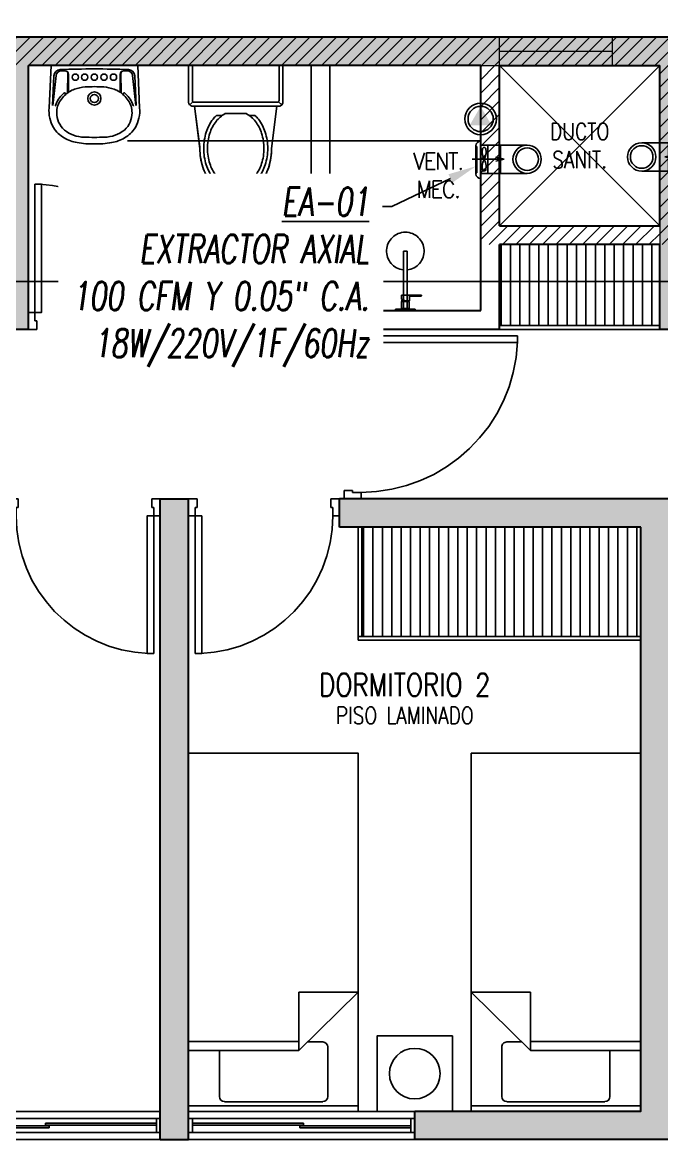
# Model space of a CAD drawing. Header units: millimetres. Extents: x 98 to 155, y -181 to 127.
# Drawn here: x 118.41 to 121.8, y -32.93 to -27 of the extents above; entities that cross this region are included whole.
import ezdxf
from ezdxf import colors
from ezdxf.entities.mleader import LeaderData, LeaderLine
from ezdxf.enums import TextEntityAlignment as Align
from ezdxf.math import Vec2, Vec3

# ---------------------------------------------------------------- set-up
doc = ezdxf.new("R2010")
doc.units = ezdxf.units.MM
doc.header["$LTSCALE"] = 15
for name, pattern in [('CENTER', [2, 1.25, -0.25, 0.25, -0.25]), ('HIDDEN', [0.375, 0.25, -0.125]), ('HIDDEN2', [0.1875, 0.125, -0.0625]), ('X-REF_DP_Arquitectura$0$HIDDEN', [0.375, 0.25, -0.125])]:
    doc.linetypes.add(name, pattern=pattern)
doc.layers.get('0').update_dxf_attribs({"color": 250})
for name, color, linetype in [('A-CORTE', 250, 'CENTER'), ('A-LINEAS', 250, 'Continuous'), ('A-MOBILIARIO', 250, 'Continuous'), ('A-MURO BAJO', 250, 'Continuous'), ('A-PROYECCIONES INT.', 250, 'HIDDEN2'), ('A-SANITARIOS', 250, 'Continuous'), ('A-TEXTO-ACABADO PISO', 250, 'Continuous'), ('A_50_TextoAmbiente', 252, 'Continuous'), ('A_50_TextoIndicaciones', 250, 'Continuous'), ('A_50_Vigas', 250, 'X-REF_DP_Arquitectura$0$HIDDEN'), ('A_60_HatchEstructuras', 250, 'Continuous'), ('DLP_MOBILIARIO FIJO', 250, 'Continuous'), ('L-06_EQ-FIN-CONT', 141, 'Continuous'), ('L3 Equipos y Ductos', 160, 'Continuous'), ('L4 Linea mediana', 191, 'Continuous'), ('L6 Linea fina', 141, 'Continuous'), ('MURO CF 60', 250, 'Continuous')]:
    doc.layers.add(name, color=color, linetype=linetype)
doc.layers.add('A-MUROS', color=252, linetype='Continuous', lineweight=30)
doc.layers.add('A_20_Estructuras', color=250, linetype='Continuous', lineweight=18)
doc.styles.add('JNV ING', font='romans.shx', dxfattribs={"width": 0.7, "oblique": 8, "height": 0.15})
doc.styles.add('ROMANS', font='romans.shx', dxfattribs={"width": 0.8})
pattern_1 = [(45, (128.671876, -2.083635), (-0.03535534, 0.03535534), [])]

# ---------------------------------------------------------------- blocks, each defined once
blk = doc.blocks.new('FUTURE 150')
at = {"layer": 'L3 Equipos y Ductos'}
for p, q in [((-0.1294, 0.1486), (-0.1294, -0.0006)), ((-0.104, -0.026), (-0.104, 0.174)), ((-0.104, 0.152), (0, 0.152)), ((0, 0.152), (0, 0.002)), ((-0.104, 0.002), (0, 0.002))]:
    blk.add_line(p, q, dxfattribs=at)
for centre, start, end in [((-0.104, 0.1486), 90, 180), ((-0.104, -0.0006), 180, 270)]:
    blk.add_arc(centre, 0.0254, start, end, dxfattribs=at)
at = {"layer": 'L4 Linea mediana'}
for p, q in [((-0.1294, 0.1448), (-0.1239, 0.1448)), ((-0.1239, 0.0052), (-0.1239, 0.1448)), ((-0.066, 0.152), (-0.066, 0.002)), ((-0.1294, 0.0052), (-0.1239, 0.0052))]:
    blk.add_line(p, q, dxfattribs=at)
at = {"layer": 'L6 Linea fina'}
for p, q in [((0.0199, 0.077), (-0.1499, 0.077)), ((-0.0231, 0.0872), (0.0199, 0.077)), ((-0.0231, 0.0668), (0.0199, 0.077))]:
    blk.add_line(p, q, dxfattribs=at)
for points in [[(-0.0857, 0.077), (-0.0921, 0.0934), (-0.0951, 0.1284), (-0.0911, 0.1379), (-0.0857, 0.1402)], [(-0.0857, 0.077), (-0.0794, 0.0934), (-0.0764, 0.1284), (-0.0804, 0.1379), (-0.0857, 0.1402)], [(-0.0857, 0.077), (-0.0921, 0.0606), (-0.0951, 0.0256), (-0.0911, 0.0161), (-0.0857, 0.0138)], [(-0.0857, 0.077), (-0.0794, 0.0606), (-0.0764, 0.0256), (-0.0804, 0.0161), (-0.0857, 0.0138)]]:
    blk.add_spline(points, degree=3, dxfattribs=at)
blk = doc.blocks.new('Trampa de humo')
at = {"layer": 'L3 Equipos y Ductos'}
blk.add_lwpolyline([(0.155, 0.15), (0.013, 0.15), (0.013, 0), (0.155, 0)], dxfattribs=at)
for radius in [0.075, 0.06]:
    blk.add_circle((0.155, 0.075), radius, dxfattribs=at)
blk = doc.blocks.new('FUTURE150 con trampa')
blk.add_blockref('Trampa de humo', (0.0927, 0.0279))
at = {"layer": 'L-06_EQ-FIN-CONT'}
blk.add_blockref('FUTURE 150', (0.1057, 0.0259), dxfattribs=at)
blk = doc.blocks.new('PTO ELECT')
at = {"layer": 'L4 Linea mediana', "ltscale": 1.5}
blk.add_circle((-0.6859, 0.0891), 0.0833, dxfattribs=at)
at = {"layer": 'L6 Linea fina', "ltscale": 1.5}
blk.add_circle((-0.6859, 0.0891), 0.0671, dxfattribs=at)
blk.add_solid([(-0.6278, 0.0555), (-0.744, 0.0555), (-0.6278, 0.0555), (-0.6859, 0.1562)], dxfattribs=at)
blk = doc.blocks.new('EF-P112')
at = {"layer": 'A_60_HatchEstructuras'}
h = blk.add_hatch(color=256, dxfattribs=at)
h.dxf.hatch_style = 1
h.paths.add_polyline_path([(-26.25, -4.925), (-25.825, -4.925), (-25.825, -4.775), (-28.1, -4.775), (-28.1, -4.925), (-26.45, -4.925), (-26.45, -6.175), (-28.85, -6.175), (-28.85, -4.775), (-29, -4.775), (-29, -6.175), (-31.9, -6.175), (-31.9, -4.775), (-32.1, -4.775), (-32.1, -6.175), (-35.65, -6.175), (-35.65, -6.325), (-26.25, -6.325)])
h.paths.add_polyline_path([(-25.65, -7.525), (-35.65, -7.525), (-35.65, -7.675), (-32.1, -7.675), (-32.1, -9.075), (-31.9, -9.075), (-31.9, -7.675), (-28.55, -7.675), (-28.55, -9.075), (-28.4, -9.075), (-28.4, -7.675), (-25.85, -7.675), (-25.85, -8.925), (-27.65, -8.925), (-27.65, -9.075), (-25.65, -9.075)])
h = blk.add_hatch(color=256, dxfattribs=at)
h.dxf.hatch_style = 1
h.paths.add_polyline_path([(-28.5, -9.975), (-30.25, -9.975), (-30.25, -10.125), (-28.65, -10.125), (-28.65, -13.225), (-29.85, -13.225), (-29.85, -13.375), (-28.5, -13.375)])
h.paths.add_polyline_path([(-31.05, -9.975), (-31.2, -9.975), (-31.2, -13.375), (-31.05, -13.375)])
h.paths.add_polyline_path([(-33.6, -10.125), (-32, -10.125), (-32, -9.975), (-33.75, -9.975), (-33.75, -13.375), (-32.4, -13.375), (-32.4, -13.225), (-33.6, -13.225)])
at = {"layer": 'A_20_Estructuras'}
for points in [[(-25.65, -7.525), (-35.65, -7.525), (-35.65, -7.675), (-32.1, -7.675), (-32.1, -9.075), (-31.9, -9.075), (-31.9, -7.675), (-28.55, -7.675), (-28.55, -9.075), (-28.4, -9.075), (-28.4, -7.675), (-25.85, -7.675), (-25.85, -8.925), (-27.65, -8.925), (-27.65, -9.075), (-25.65, -9.075)], [(-31.05, -9.975), (-31.2, -9.975), (-31.2, -13.375), (-31.05, -13.375)], [(-28.5, -9.975), (-30.25, -9.975), (-30.25, -10.125), (-28.65, -10.125), (-28.65, -13.225), (-29.85, -13.225), (-29.85, -13.375), (-28.5, -13.375)]]:
    blk.add_lwpolyline(points, close=True, dxfattribs=at)
for points in [[(-29.4, -7.675), (-29.4, -7.525)], [(-28.8, -7.675), (-28.8, -7.525)]]:
    blk.add_lwpolyline(points, dxfattribs=at)
at = {"layer": 'A_20_Estructuras', "linetype": 'HIDDEN', "ltscale": 0.5, "elevation": 0}
blk.add_lwpolyline([(-28.8, -7.6), (-29.4, -7.6)], dxfattribs=at)
at = {"layer": 'A_50_Vigas'}
for p, q in [((-32.4, -13.375), (-31.2, -13.375)), ((-31.05, -13.375), (-29.85, -13.375))]:
    blk.add_line(p, q, dxfattribs=at)
at = {"layer": 'A_50_Vigas', "elevation": 0}
blk.add_lwpolyline([(-29.4, -7.675), (-29.4, -8.525), (-28.55, -8.525)], dxfattribs=at)
blk = doc.blocks.new('1 PLAZA')
for p, q in [((-0.2592, -0.0513), (0.2619, -0.0513)), ((-0.2859, -0.3221), (-0.2859, -0.0781)), ((0.2887, -0.0781), (0.2887, -0.3415)), ((-0.45, -0.3221), (0.1356, -0.3221)), ((0.45, -0.6318), (0.1356, -0.3221)), ((0.1356, -0.3221), (0.1356, -0.6318)), ((0.1356, -0.371), (-0.45, -0.371)), ((0.2619, -0.3683), (0.1825, -0.3683)), ((0.1356, -0.6318), (0.45, -0.6318))]:
    blk.add_line(p, q)
at = {"extrusion": (4.49068e-08, -3.60286e-08, 1), "elevation": 0}
blk.add_lwpolyline([(-0.45, -0.0287), (0.45, -0.0287), (0.45, 0), (-0.45, 0)], close=True, dxfattribs=at)
blk.add_lwpolyline([(-0.45, -1.9), (-0.45, -0.0287), (0.45, -0.0287), (0.45, -1.9)], close=True)
for centre, start, end in [((-0.2592, -0.0781), 90, 180), ((0.2619, -0.0781), 0, 90), ((0.2619, -0.3415), 270, 0)]:
    blk.add_arc(centre, 0.0267, start, end)
blk = doc.blocks.new('VELADOR')
blk.add_lwpolyline([(0, 0.4), (0, 0), (0.4, 0), (0.4, 0.4)], close=True)
blk.add_circle((0.2, 0.2), 0.1344)
blk = doc.blocks.new('SIFON JET_PLANTA')
at = {"extrusion": (-2.64698e-23, 6.61744e-24, -1)}
for p, q in [((-0.2142, 0.2356, 0), (-0.2129, 0.239, 0)), ((-0.2129, 0.239, 0), (-0.211, 0.2419, 0)), ((-0.211, 0.2419, 0), (-0.2091, 0.2441, 0)), ((-0.2091, 0.2441, 0), (-0.2077, 0.2455, 0)), ((-0.2077, 0.2455, 0), (-0.2055, 0.247, 0)), ((-0.2055, 0.247, 0), (-0.2007, 0.2492, 0)), ((-0.2007, 0.2492, 0), (-0.195, 0.25, 0)), ((-0.195, 0.25, 0), (-0.195, 0.25, 0)), ((-0.195, 0.25, 0), (-0.1605, 0.25, 0)), ((-0.1605, 0.25, 0), (-0.0975, 0.25, 0)), ((-0.0975, 0.25, 0), (-0.0323, 0.25, 0)), ((-0.0323, 0.25, 0), (0, 0.25, 0)), ((0, 0.25, 0), (0, -0.25, 0)), ((-0.5346, 0.176, 0), (-0.5265, 0.1784, 0)), ((-0.5265, 0.1784, 0), (-0.5216, 0.1797, 0)), ((-0.5216, 0.1797, 0), (-0.5148, 0.1813, 0)), ((-0.5148, 0.1813, 0), (-0.5079, 0.1829, 0)), ((-0.5079, 0.1829, 0), (-0.5016, 0.1842, 0)), ((-0.5016, 0.1842, 0), (-0.4865, 0.1867, 0)), ((-0.4865, 0.1867, 0), (-0.4763, 0.188, 0)), ((-0.4763, 0.188, 0), (-0.4726, 0.1884, 0)), ((-0.4726, 0.1884, 0), (-0.4636, 0.1892, 0)), ((-0.4636, 0.1892, 0), (-0.4549, 0.1897, 0)), ((-0.4549, 0.1897, 0), (-0.449, 0.1899, 0)), ((-0.449, 0.1899, 0), (-0.44, 0.19, 0)), ((-0.44, 0.19, 0), (-0.4322, 0.191, 0)), ((-0.4322, 0.191, 0), (-0.215, 0.2181, 0)), ((-0.215, 0.2278, 0), (-0.2149, 0.2323, 0)), ((-0.215, 0.2234, 0), (-0.215, 0.2278, 0)), ((-0.215, 0.2181, 0), (-0.215, 0.2234, 0)), ((-0.2149, 0.2323, 0), (-0.2142, 0.2356, 0)), ((-0.6386, 0.1152, 0), (-0.6326, 0.121, 0)), ((-0.6326, 0.121, 0), (-0.6299, 0.1235, 0)), ((-0.6299, 0.1235, 0), (-0.6251, 0.1276, 0)), ((-0.6251, 0.1276, 0), (-0.6206, 0.1314, 0)), ((-0.6206, 0.1314, 0), (-0.6168, 0.1344, 0)), ((-0.6168, 0.1344, 0), (-0.6106, 0.1389, 0)), ((-0.6106, 0.1389, 0), (-0.6061, 0.142, 0)), ((-0.6061, 0.142, 0), (-0.6, 0.1461, 0)), ((-0.6, 0.1461, 0), (-0.5963, 0.1484, 0)), ((-0.5963, 0.1484, 0), (-0.5908, 0.1517, 0)), ((-0.5908, 0.1517, 0), (-0.5862, 0.1543, 0)), ((-0.5862, 0.1543, 0), (-0.5794, 0.158, 0)), ((-0.5794, 0.158, 0), (-0.5693, 0.1629, 0)), ((-0.5693, 0.1629, 0), (-0.5517, 0.1703, 0)), ((-0.5517, 0.1703, 0), (-0.5465, 0.1722, 0)), ((-0.5465, 0.1722, 0), (-0.5385, 0.1749, 0)), ((-0.5385, 0.1749, 0), (-0.5346, 0.176, 0)), ((-0.6779, 0.0582, 0), (-0.6745, 0.0655, 0)), ((-0.6745, 0.0655, 0), (-0.6722, 0.0699, 0)), ((-0.6745, 0.0655, 0), (-0.6745, 0.0655, 0)), ((-0.6722, 0.0699, 0), (-0.6705, 0.0728, 0)), ((-0.6705, 0.0728, 0), (-0.669, 0.0755, 0)), ((-0.669, 0.0755, 0), (-0.6672, 0.0785, 0)), ((-0.6672, 0.0785, 0), (-0.665, 0.082, 0)), ((-0.665, 0.082, 0), (-0.6634, 0.0845, 0)), ((-0.6634, 0.0845, 0), (-0.6611, 0.088, 0)), ((-0.6611, 0.088, 0), (-0.657, 0.0936, 0)), ((-0.657, 0.0936, 0), (-0.6534, 0.0984, 0)), ((-0.657, 0.0936, 0), (-0.657, 0.0936, 0)), ((-0.6534, 0.0984, 0), (-0.6503, 0.1023, 0)), ((-0.6534, 0.0984, 0), (-0.6534, 0.0984, 0)), ((-0.6503, 0.1023, 0), (-0.6453, 0.108, 0)), ((-0.6453, 0.108, 0), (-0.6386, 0.1152, 0)), ((-0.69, 0, 0), (-0.6899, 0.0044, 0)), ((-0.6899, 0.0044, 0), (-0.6897, 0.0096, 0)), ((-0.6897, 0.0096, 0), (-0.6893, 0.014, 0)), ((-0.6893, 0.014, 0), (-0.6887, 0.0194, 0)), ((-0.6887, 0.0194, 0), (-0.6881, 0.0236, 0)), ((-0.6881, 0.0236, 0), (-0.6872, 0.0284, 0)), ((-0.6881, 0.0236, 0), (-0.6881, 0.0236, 0)), ((-0.6872, 0.0284, 0), (-0.6867, 0.031, 0)), ((-0.6867, 0.031, 0), (-0.6855, 0.0361, 0)), ((-0.6855, 0.0361, 0), (-0.6838, 0.0421, 0)), ((-0.6855, 0.0361, 0), (-0.6855, 0.0361, 0)), ((-0.6838, 0.0421, 0), (-0.6819, 0.048, 0)), ((-0.6838, 0.0421, 0), (-0.6838, 0.0421, 0)), ((-0.6819, 0.048, 0), (-0.6804, 0.0521, 0)), ((-0.6804, 0.0521, 0), (-0.6793, 0.0547, 0)), ((-0.6793, 0.0547, 0), (-0.6779, 0.0582, 0)), ((-0.6899, -0.0065, 0), (-0.69, 0, 0)), ((-0.6896, -0.0111, 0), (-0.6899, -0.0065, 0)), ((-0.6891, -0.0164, 0), (-0.6896, -0.0111, 0)), ((-0.6881, -0.0232, 0), (-0.6891, -0.0164, 0)), ((-0.6876, -0.0264, 0), (-0.6881, -0.0232, 0)), ((-0.687, -0.0296, 0), (-0.6876, -0.0264, 0)), ((-0.6864, -0.0321, 0), (-0.687, -0.0296, 0)), ((-0.6855, -0.0361, 0), (-0.6864, -0.0321, 0)), ((-0.6838, -0.0419, 0), (-0.6855, -0.0361, 0)), ((-0.6827, -0.0457, 0), (-0.6838, -0.0419, 0)), ((-0.6814, -0.0492, 0), (-0.6827, -0.0457, 0)), ((-0.6803, -0.0522, 0), (-0.6814, -0.0492, 0)), ((-0.6792, -0.0551, 0), (-0.6803, -0.0522, 0)), ((-0.6779, -0.0581, 0), (-0.6792, -0.0551, 0)), ((-0.677, -0.0602, 0), (-0.6779, -0.0581, 0)), ((-0.6751, -0.0642, 0), (-0.677, -0.0602, 0)), ((-0.6722, -0.0699, 0), (-0.6751, -0.0642, 0)), ((-0.6706, -0.0727, 0), (-0.6722, -0.0699, 0)), ((-0.6679, -0.0774, 0), (-0.6706, -0.0727, 0)), ((-0.6646, -0.0826, 0), (-0.6679, -0.0774, 0)), ((-0.6623, -0.0862, 0), (-0.6646, -0.0826, 0)), ((-0.6599, -0.0897, 0), (-0.6623, -0.0862, 0)), ((-0.6554, -0.0958, 0), (-0.6599, -0.0897, 0)), ((-0.6494, -0.1032, 0), (-0.6554, -0.0958, 0)), ((-0.6458, -0.1074, 0), (-0.6494, -0.1032, 0)), ((-0.64, -0.1137, 0), (-0.6458, -0.1074, 0)), ((-0.6379, -0.1158, 0), (-0.64, -0.1137, 0)), ((-0.6347, -0.119, 0), (-0.6379, -0.1158, 0)), ((-0.6335, -0.1201, 0), (-0.6347, -0.119, 0)), ((-0.6347, -0.119, 0), (-0.6347, -0.119, 0)), ((-0.6318, -0.1217, 0), (-0.6335, -0.1201, 0)), ((-0.6305, -0.123, 0), (-0.6318, -0.1217, 0)), ((-0.6318, -0.1217, 0), (-0.6318, -0.1217, 0)), ((-0.6288, -0.1244, 0), (-0.6305, -0.123, 0)), ((-0.6276, -0.1255, 0), (-0.6288, -0.1244, 0)), ((-0.6262, -0.1268, 0), (-0.6276, -0.1255, 0)), ((-0.6245, -0.1281, 0), (-0.6262, -0.1268, 0)), ((-0.6235, -0.1291, 0), (-0.6245, -0.1281, 0)), ((-0.6245, -0.1281, 0), (-0.6245, -0.1281, 0)), ((-0.6223, -0.13, 0), (-0.6235, -0.1291, 0)), ((-0.6215, -0.1307, 0), (-0.6223, -0.13, 0)), ((-0.6204, -0.1315, 0), (-0.6215, -0.1307, 0)), ((-0.6193, -0.1324, 0), (-0.6204, -0.1315, 0)), ((-0.6179, -0.1335, 0), (-0.6193, -0.1324, 0)), ((-0.6168, -0.1344, 0), (-0.6179, -0.1335, 0)), ((-0.6153, -0.1355, 0), (-0.6168, -0.1344, 0)), ((-0.6142, -0.1363, 0), (-0.6153, -0.1355, 0)), ((-0.612, -0.1379, 0), (-0.6142, -0.1363, 0)), ((-0.6086, -0.1403, 0), (-0.612, -0.1379, 0)), ((-0.607, -0.1415, 0), (-0.6086, -0.1403, 0)), ((-0.6058, -0.1422, 0), (-0.607, -0.1415, 0)), ((-0.6039, -0.1435, 0), (-0.6058, -0.1422, 0)), ((-0.602, -0.1448, 0), (-0.6039, -0.1435, 0)), ((-0.6004, -0.1458, 0), (-0.602, -0.1448, 0)), ((-0.5987, -0.1469, 0), (-0.6004, -0.1458, 0)), ((-0.5964, -0.1483, 0), (-0.5987, -0.1469, 0)), ((-0.595, -0.1492, 0), (-0.5964, -0.1483, 0)), ((-0.5936, -0.15, 0), (-0.595, -0.1492, 0)), ((-0.5918, -0.1511, 0), (-0.5936, -0.15, 0)), ((-0.5896, -0.1524, 0), (-0.5918, -0.1511, 0)), ((-0.5871, -0.1538, 0), (-0.5896, -0.1524, 0)), ((-0.5833, -0.1559, 0), (-0.5871, -0.1538, 0)), ((-0.5781, -0.1587, 0), (-0.5833, -0.1559, 0)), ((-0.5759, -0.1598, 0), (-0.5781, -0.1587, 0)), ((-0.5738, -0.1608, 0), (-0.5759, -0.1598, 0)), ((-0.5702, -0.1625, 0), (-0.5738, -0.1608, 0)), ((-0.5675, -0.1637, 0), (-0.5702, -0.1625, 0)), ((-0.5659, -0.1645, 0), (-0.5675, -0.1637, 0)), ((-0.5644, -0.1652, 0), (-0.5659, -0.1645, 0)), ((-0.5614, -0.1664, 0), (-0.5644, -0.1652, 0)), ((-0.5598, -0.1671, 0), (-0.5614, -0.1664, 0)), ((-0.5568, -0.1683, 0), (-0.5598, -0.1671, 0)), ((-0.5543, -0.1693, 0), (-0.5568, -0.1683, 0)), ((-0.551, -0.1706, 0), (-0.5543, -0.1693, 0)), ((-0.5491, -0.1713, 0), (-0.551, -0.1706, 0)), ((-0.5465, -0.1722, 0), (-0.5491, -0.1713, 0)), ((-0.5449, -0.1728, 0), (-0.5465, -0.1722, 0)), ((-0.5428, -0.1735, 0), (-0.5449, -0.1728, 0)), ((-0.5412, -0.174, 0), (-0.5428, -0.1735, 0)), ((-0.5385, -0.1749, 0), (-0.5412, -0.174, 0)), ((-0.5352, -0.1759, 0), (-0.5385, -0.1749, 0)), ((-0.5385, -0.1749, 0), (-0.5385, -0.1749, 0)), ((-0.5321, -0.1768, 0), (-0.5352, -0.1759, 0)), ((-0.5296, -0.1775, 0), (-0.5321, -0.1768, 0)), ((-0.5267, -0.1783, 0), (-0.5296, -0.1775, 0)), ((-0.5238, -0.1791, 0), (-0.5267, -0.1783, 0)), ((-0.5267, -0.1783, 0), (-0.5267, -0.1783, 0)), ((-0.5217, -0.1796, 0), (-0.5238, -0.1791, 0)), ((-0.5177, -0.1807, 0), (-0.5217, -0.1796, 0)), ((-0.5151, -0.1813, 0), (-0.5177, -0.1807, 0)), ((-0.5118, -0.1821, 0), (-0.5151, -0.1813, 0)), ((-0.5094, -0.1826, 0), (-0.5118, -0.1821, 0)), ((-0.5066, -0.1832, 0), (-0.5094, -0.1826, 0)), ((-0.5022, -0.184, 0), (-0.5066, -0.1832, 0)), ((-0.4974, -0.1849, 0), (-0.5022, -0.184, 0)), ((-0.495, -0.1854, 0), (-0.4974, -0.1849, 0)), ((-0.4974, -0.1849, 0), (-0.4974, -0.1849, 0)), ((-0.4936, -0.1856, 0), (-0.495, -0.1854, 0)), ((-0.4916, -0.1859, 0), (-0.4936, -0.1856, 0)), ((-0.4884, -0.1864, 0), (-0.4916, -0.1859, 0)), ((-0.4862, -0.1867, 0), (-0.4884, -0.1864, 0)), ((-0.4824, -0.1872, 0), (-0.4862, -0.1867, 0)), ((-0.4812, -0.1874, 0), (-0.4824, -0.1872, 0)), ((-0.4785, -0.1877, 0), (-0.4812, -0.1874, 0)), ((-0.4761, -0.188, 0), (-0.4785, -0.1877, 0)), ((-0.4735, -0.1883, 0), (-0.4761, -0.188, 0)), ((-0.4695, -0.1887, 0), (-0.4735, -0.1883, 0)), ((-0.4651, -0.189, 0), (-0.4695, -0.1887, 0)), ((-0.4639, -0.1891, 0), (-0.4651, -0.189, 0)), ((-0.4651, -0.189, 0), (-0.4651, -0.189, 0)), ((-0.4619, -0.1893, 0), (-0.4639, -0.1891, 0)), ((-0.4592, -0.1894, 0), (-0.4619, -0.1893, 0)), ((-0.4568, -0.1896, 0), (-0.4592, -0.1894, 0)), ((-0.455, -0.1897, 0), (-0.4568, -0.1896, 0)), ((-0.4518, -0.1898, 0), (-0.455, -0.1897, 0)), ((-0.449, -0.1899, 0), (-0.4518, -0.1898, 0)), ((-0.4467, -0.1899, 0), (-0.449, -0.1899, 0)), ((-0.4428, -0.19, 0), (-0.4467, -0.1899, 0)), ((-0.44, -0.19, 0), (-0.4428, -0.19, 0)), ((-0.215, -0.2181, 0), (-0.44, -0.19, 0)), ((-0.215, -0.227, 0), (-0.215, -0.2181, 0)), ((-0.215, -0.23, 0), (-0.215, -0.227, 0)), ((-0.2147, -0.2335, 0), (-0.215, -0.23, 0)), ((-0.2138, -0.2369, 0), (-0.2147, -0.2335, 0)), ((-0.2126, -0.2395, 0), (-0.2138, -0.2369, 0)), ((-0.2138, -0.2369, 0), (-0.2138, -0.2369, 0)), ((-0.2108, -0.2423, 0), (-0.2126, -0.2395, 0)), ((-0.2126, -0.2395, 0), (-0.2126, -0.2395, 0)), ((-0.2091, -0.2441, 0), (-0.2108, -0.2423, 0)), ((-0.2108, -0.2423, 0), (-0.2108, -0.2423, 0)), ((-0.2108, -0.2423, 0), (-0.2108, -0.2423, 0)), ((-0.209, -0.244, 0), (-0.2091, -0.2441, 0)), ((-0.2067, -0.2462, 0), (-0.209, -0.244, 0)), ((-0.209, -0.244, 0), (-0.209, -0.244, 0)), ((-0.2029, -0.2484, 0), (-0.2067, -0.2462, 0)), ((-0.2067, -0.2462, 0), (-0.2067, -0.2462, 0)), ((-0.1995, -0.2495, 0), (-0.2029, -0.2484, 0)), ((-0.2029, -0.2484, 0), (-0.2029, -0.2484, 0)), ((-0.195, -0.25, 0), (-0.1995, -0.2495, 0)), ((0, -0.25, 0), (-0.195, -0.25, 0))]:
    blk.add_line(p, q, dxfattribs=at)
for p, q in [((-0.2091, 0.2441, 0), (-0.1921, 0.2271, 0)), ((-0.195, 0.25, 0), (0, 0.25, 0)), ((0, 0.25, 0), (0, -0.25, 0)), ((-0.215, 0.2181, 0), (-0.44, 0.19, 0)), ((-0.215, -0.23, 0), (-0.215, 0.23, 0)), ((-0.195, -0.22, 0), (-0.195, 0.22, 0)), ((-0.185, 0.23, 0), (0, 0.23, 0)), ((-0.265, 0.0718, 0), (-0.265, 0.1028, 0)), ((-0.255, -0.0562, 0), (-0.255, 0.0562, 0)), ((-0.265, -0.1028, 0), (-0.265, -0.0718, 0)), ((-0.215, -0.2181, 0), (-0.44, -0.19, 0)), ((-0.2091, -0.2441, 0), (-0.1921, -0.2271, 0)), ((0, -0.23, 0), (-0.185, -0.23, 0)), ((0, -0.25, 0), (-0.195, -0.25, 0))]:
    blk.add_line(p, q)
at = {"elevation": 0}
for points in [[(-0.265, 0.1028, 0.0362), (-0.2844, 0.1202, 0.08725), (-0.3535, 0.1565, 0.077598), (-0.44, 0.17, 0.077598), (-0.5265, 0.1565, 0.08725), (-0.5956, 0.1202, 0.105601), (-0.6443, 0.0627, 0.12364), (-0.66, 0, 0.12364), (-0.6443, -0.0627, 0.105601), (-0.5956, -0.1202, 0.08725), (-0.5265, -0.1565, 0.077598), (-0.44, -0.17, 0.077598)], [(-0.255, 0.0562, 0.100268), (-0.2967, 0.1044, 0.08725), (-0.3596, 0.1374, 0.077598), (-0.44, 0.15, 0.077598), (-0.5204, 0.1374, 0.08725), (-0.5833, 0.1044, 0.105601), (-0.6266, 0.0532, 0.12364), (-0.64, 0, 0.12364), (-0.6266, -0.0532, 0.105601), (-0.5833, -0.1044, 0.08725), (-0.5204, -0.1374, 0.077598), (-0.44, -0.15, 0.077598)], [(-0.44, -0.15, 0.077598), (-0.3596, -0.1374, 0.08725), (-0.2967, -0.1044, 0.100268), (-0.255, -0.0562, 0.12364)], [(-0.44, -0.17, 0.077598), (-0.3535, -0.1565, 0.08725), (-0.2844, -0.1202, 0.0362), (-0.265, -0.1028, 0.12364)]]:
    blk.add_lwpolyline(points, format="xyb", dxfattribs=at)
for centre, radius, start, end in [((-0.195, 0.23, 0), 0.02, 90, 180), ((-0.44, -0.1379, 0), 0.3279, 90, 107.47412), ((-0.185, 0.22, 0), 0.01, 90, 180), ((-0.4939, -0.0273, 0), 0.203, 127.23483, 151.40883), ((-0.4613, -0.0702, 0), 0.257, 107.47412, 127.23483), ((-0.544, 0, 0), 0.146, 151.40883, 180), ((-0.544, 0, 0), 0.146, 180, 208.59117), ((-0.4939, 0.0273, 0), 0.203, 208.59117, 232.76517), ((-0.4613, 0.0702, 0), 0.257, 232.76517, 252.52588), ((-0.44, 0.1379, 0), 0.3279, 252.52588, 270), ((-0.195, -0.23, 0), 0.02, 180, 270), ((-0.185, -0.22, 0), 0.01, 180, 270)]:
    blk.add_arc(centre, radius, start, end)
blk = doc.blocks.new('*U145')
for p, q in [((0.01, 0.855), (0.01, 0.9)), ((0.1, 0.865), (0.1, 0.9)), ((0.055, 0.855), (0.01, 0.855)), ((0.1, 0.865), (0.055, 0.865)), ((0.055, 0.855), (0.055, 0.865)), ((0.055, 0.045), (0.01, 0.045)), ((0.01, 0.045), (0.01, 0)), ((0.055, 0.045), (0.055, 0.035)), ((0.1, 0.035), (0.055, 0.035)), ((0.1, 0.035), (0.1, 0))]:
    blk.add_line(p, q)
blk.add_lwpolyline([(0.93, 0.07), (0.93, 0.035), (0.1, 0.035), (0.1, 0.07)], close=True)
at = {"linetype": 'HIDDEN2'}
blk.add_arc((0.0995, 0.0339), 0.8311, 2.23015, 89.96723, dxfattribs=at)
blk = doc.blocks.new('*U144')
for p, q in [((0.01, 0.755), (0.01, 0.8)), ((0.1, 0.765), (0.1, 0.8)), ((0.055, 0.755), (0.01, 0.755)), ((0.1, 0.765), (0.055, 0.765)), ((0.055, 0.755), (0.055, 0.765)), ((0.055, 0.045), (0.01, 0.045)), ((0.01, 0.045), (0.01, 0)), ((0.055, 0.045), (0.055, 0.035)), ((0.1, 0.035), (0.055, 0.035)), ((0.1, 0.035), (0.1, 0))]:
    blk.add_line(p, q)
blk.add_lwpolyline([(0.83, 0.07), (0.83, 0.035), (0.1, 0.035), (0.1, 0.07)], close=True)
at = {"linetype": 'HIDDEN2'}
blk.add_arc((0.0996, 0.034), 0.731, 2.23015, 89.96723, dxfattribs=at)
blk = doc.blocks.new('VP.120')
at = {"layer": 'A-MURO BAJO'}
for p, q in [((0, 0), (1.2, 0)), ((0, -0.15), (1.2, -0.15))]:
    blk.add_line(p, q, dxfattribs=at)
at = {"layer": 'DLP_MOBILIARIO FIJO', "color": 251}
for p, q in [((0.02, -0.0375), (1.18, -0.0375)), ((1.18, -0.1125), (0.02, -0.1125))]:
    blk.add_line(p, q, dxfattribs=at)
at = {"layer": 'DLP_MOBILIARIO FIJO', "color": 6}
for points in [[(0, -0.1125), (0.02, -0.1125), (0.02, -0.0375), (0, -0.0375)], [(1.2, -0.1125), (1.18, -0.1125), (1.18, -0.0375), (1.2, -0.0375)]]:
    blk.add_lwpolyline(points, close=True, dxfattribs=at)
at = {"layer": 'DLP_MOBILIARIO FIJO', "elevation": 0}
for points in [[(0.61, -0.0625), (0.02, -0.0625), (0.02, -0.0725), (0.61, -0.0725)], [(0.59, -0.0875), (1.18, -0.0875), (1.18, -0.0775), (0.59, -0.0775)]]:
    blk.add_lwpolyline(points, close=True, dxfattribs=at)
blk = doc.blocks.new('*U146')
for p, q in [((0.01, 0.705), (0.01, 0.75)), ((0.1, 0.715), (0.055, 0.715)), ((0.055, 0.705), (0.055, 0.715)), ((0.1, 0.715), (0.1, 0.75)), ((0.055, 0.705), (0.01, 0.705)), ((0.055, 0.045), (0.01, 0.045)), ((0.01, 0.045), (0.01, 0)), ((0.055, 0.045), (0.055, 0.035)), ((0.1, 0.035), (0.055, 0.035)), ((0.1, 0.035), (0.1, 0))]:
    blk.add_line(p, q)
blk.add_lwpolyline([(0.78, 0.07), (0.78, 0.035), (0.1, 0.035), (0.1, 0.07)], close=True)
at = {"linetype": 'HIDDEN2'}
blk.add_arc((0.0996, 0.0341), 0.6809, 2.23015, 89.96723, dxfattribs=at)
blk = doc.blocks.new('BOWL-ITALGRIF_VARADERO_01')
for p, q in [((-0.2032, -0.1971), (-0.2208, -0.038)), ((0.2032, -0.1971), (0.2208, -0.038)), ((-0.1404, -0.2077), (-0.1424, -0.1083)), ((-0.1375, -0.205), (-0.1375, -0.1117)), ((0.1375, -0.205), (0.1375, -0.1117)), ((0.1404, -0.2077), (0.1424, -0.1083)), ((-0.1753, -0.222), (-0.1544, -0.222)), ((0.1753, -0.222), (0.1544, -0.222))]:
    blk.add_line(p, q)
for points in [[(-0.0917, 0.1589, -0.02989), (-0.0456, 0.1646, -0.007822), (0.0456, 0.1646, -0.02989), (0.0918, 0.1589, -0.091737), (0.1601, 0.1343, -0.112496), (0.2175, 0.0792, -0.147885), (0.2402, -0.0257), (0.23, -0.25), (-0.23, -0.25), (-0.2402, -0.0257, -0.147885), (-0.2175, 0.0792, -0.112496), (-0.1601, 0.1343, -0.091737)], [(-0.0496, -0.1363, -0.062677), (-0.1048, -0.1249, -0.110639), (-0.1576, -0.091, -0.120976), (-0.195, -0.0344, -0.061198), (-0.2, 0, -0.21707), (-0.1593, 0.092, -0.174983), (-0.0545, 0.1298, -0.010618), (0, 0.131, -0.010618), (0.0545, 0.1298, -0.174983), (0.1593, 0.092, -0.21707), (0.2, 0, -0.061198), (0.195, -0.0344, -0.120976), (0.1576, -0.091, -0.110639), (0.1048, -0.1249, -0.062677), (0.0496, -0.1363, -0.017583), (0, -0.138, -0.017583)]]:
    blk.add_lwpolyline(points, format="xyb", close=True)
for points in [[(-0.2216, -0.0381), (-0.2145, -0.1954, 0.390823), (-0.1807, -0.2288, 0.017524), (0.1807, -0.2288, 0.390823), (0.2145, -0.1954), (0.2216, -0.0381)], [(-0.2072, -0.035, 0.005), (-0.2064, -0.038, 0.121292), (-0.166, -0.0996, 0.007977), (-0.1624, -0.1031)], [(0.2072, -0.035, -0.005), (0.2064, -0.038, -0.121292), (0.166, -0.0996, -0.007977), (0.1624, -0.1031)]]:
    blk.add_lwpolyline(points, format="xyb")
for centre, radius in [((0, -0.075), 0.035), ((0, -0.075), 0.0215), ((-0.1015, -0.1885), 0.0165), ((-0.051, -0.1885), 0.0165), ((0, -0.1885), 0.0165), ((0.051, -0.1885), 0.0165), ((0.1015, -0.1885), 0.0165)]:
    blk.add_circle(centre, radius)
for centre, radius, start, end in [((-0.1583, -0.0987), 0.006, 226.64309, 46.64309), ((-0.1404, -0.1083), 0.002, 54.36186, 181.13739), ((-0.1355, -0.1117), 0.002, 56.71088, 180), ((0.1355, -0.1117), 0.002, 0, 123.28912), ((0.1404, -0.1083), 0.002, 358.86261, 125.63814), ((0.1583, -0.0987), 0.006, 133.35691, 313.35691), ((0.1048, -0.1249), 9.094947017729287e-16, 0, 217.6714), ((-0.1753, -0.194), 0.028, 186.31112, 270), ((-0.1545, -0.205), 0.017, 270, 0), ((-0.1544, -0.208), 0.014, 270, 1.13739), ((0.1545, -0.205), 0.017, 180, 270), ((0.1544, -0.208), 0.014, 178.86261, 270), ((0.1753, -0.194), 0.028, 270, 353.68888)]:
    blk.add_arc(centre, radius, start, end)
blk = doc.blocks.new('ducha marsano')
at = {"linetype": 'HIDDEN2', "ltscale": 0.5, "extrusion": (-4.9425e-10, -7.91123e-10, -1)}
for p, q in [((-0.01, 0), (0.01, 0)), ((0.01, 0), (0.01, -0.3155)), ((-0.0155, -0.058), (-0.0157, -0.058)), ((-0.01, -0.3155), (-0.01, 0)), ((0.0225, -0.0515), (-0.0001, -0.0515)), ((0.0225, -0.0515), (0.0225, -0.0627)), ((-0.0205, -0.08), (-0.0205, -0.0601)), ((0.021, -0.0815), (-0.019, -0.0815)), ((0.025, -0.0815), (0.021, -0.0815)), ((0.0225, -0.0682), (0.0225, -0.077)), ((0.0225, -0.077), (0.025, -0.077)), ((0.025, -0.077), (0.0771, -0.077)), ((0.0771, -0.0815), (0.025, -0.0815)), ((0.0771, -0.077), (0.0816, -0.077)), ((0.0816, -0.0815), (0.0771, -0.0815)), ((0.0816, -0.077), (0.082, -0.077)), ((0.082, -0.0815), (0.0816, -0.0815)), ((0.082, -0.077), (0.084, -0.077)), ((0.084, -0.0815), (0.082, -0.0815)), ((0.0855, -0.0785), (0.0855, -0.08)), ((0.01, -0.3155), (-0.01, -0.3155))]:
    blk.add_line(p, q, dxfattribs=at)
for centre, radius, start, end in [((-0.0004, -0.0462), 0.02, 323.95812, 354.92979), ((0.0004, -0.0462), 0.02, 185.07021, 195.2705), ((0.019, -0.08), 0.0015, 270, 360), ((-0.084, -0.0785), 0.0015, 90, 180), ((-0.084, -0.08), 0.0015, 180, 270), ((0, -0.3155), 0.1, 95.73917, 84.26083)]:
    blk.add_arc(centre, radius, start, end, dxfattribs=at)
at = {"linetype": 'HIDDEN2', "ltscale": 0.5, "extrusion": (-4.94252e-10, -7.91124e-10, -1)}
blk.add_ellipse((0, -0.0515), major_axis=(-0.0225, -0.0095), ratio=0.001448, start_param=0.425436, end_param=1.567366, dxfattribs=at)
at = {"linetype": 'HIDDEN2', "ltscale": 0.5}
for points, degree in [([(-0.0305, 0), (0, 0), (0.0305, 0)], 2), ([(0.0305, 0), (0.0415, 0), (0.0525, 0)], 2), ([(0.0525, 0), (0.0525, -0.0038), (0.0525, -0.0075)], 2), ([(-0.0525, 0), (-0.0525, -0.0038), (-0.0525, -0.0075)], 2), ([(-0.0525, 0), (-0.0415, 0), (-0.0305, 0)], 2), ([(-0.0525, -0.0075), (-0.0525, -0.0075), (-0.0525, -0.0075)], 2), ([(0.0305, -0.008), (0, -0.008), (-0.0305, -0.008)], 2), ([(-0.0215, -0.008), (-0.0215, -0.0093), (-0.0215, -0.0105)], 2), ([(-0.021, -0.011), (-0.007, -0.011), (0.007, -0.011), (0.021, -0.011)], 3), ([(-0.02, -0.011), (-0.02, -0.0294), (-0.02, -0.0477)], 2), ([(-0.0197, -0.048), (0, -0.048), (0.0197, -0.048)], 2), ([(0.02, -0.011), (0.02, -0.0294), (0.02, -0.0477)], 2), ([(0.0215, -0.008), (0.0215, -0.0093), (0.0215, -0.0105)], 2)]:
    blk.add_open_spline(points, degree=degree, dxfattribs=at)
for points, weights in [([(-0.0525, -0.0075), (-0.0525, -0.0075), (-0.0525, -0.0075)], [1, 0.990847086912, 0.982266230892]), ([(-0.052, -0.008), (-0.0525, -0.008), (-0.0525, -0.0075)], [1, 0.707106781193, 1]), ([(-0.0215, -0.0105), (-0.0215, -0.011), (-0.021, -0.011)], [1, 0.70710678154, 1]), ([(-0.02, -0.0477), (-0.02, -0.048), (-0.0197, -0.048)], [1, 0.707106780138, 1]), ([(0.02, -0.0477), (0.02, -0.048), (0.0197, -0.048)], [1, 0.707106779703, 1]), ([(0.0211, -0.011), (0.0211, -0.011), (0.021, -0.011)], [1, 0.992411795776, 1]), ([(0.052, -0.008), (0.0521, -0.008), (0.0521, -0.008)], [1, 0.992411795771, 1])]:
    blk.add_rational_spline(points, weights, degree=2, dxfattribs=at)
for points, knots in [([(-0.0305, -0.008), (-0.0332, -0.008), (-0.0374, -0.008), (-0.0424, -0.008), (-0.0458, -0.008), (-0.0486, -0.008), (-0.0512, -0.008), (-0.052, -0.008), (-0.052, -0.008)], [0, 0, 0, 0, 8.104572, 12.495263, 16.885954, 21.276645, 25.667336, 33.771908, 33.771908, 33.771908, 33.771908]), ([(0.052, -0.008), (0.052, -0.008), (0.0512, -0.008), (0.0486, -0.008), (0.0458, -0.008), (0.0424, -0.008), (0.0374, -0.008), (0.0332, -0.008), (0.0305, -0.008)], [0, 0, 0, 0, 8.104572, 12.495263, 16.885954, 21.276645, 25.667336, 33.771908, 33.771908, 33.771908, 33.771908]), ([(0.0225, -0.0682), (0.0225, -0.0682), (0.0225, -0.0682), (0.0225, -0.0679), (0.0224, -0.0677), (0.0224, -0.0672), (0.0224, -0.0669), (0.0223, -0.0662), (0.0223, -0.0658), (0.0223, -0.0652), (0.0223, -0.0648), (0.0224, -0.0641), (0.0224, -0.0638), (0.0224, -0.0633), (0.0225, -0.0631), (0.0225, -0.0628), (0.0225, -0.0627), (0.0225, -0.0627)], [0.4148436, 0.4148436, 0.4148436, 0.4148436, 0.5185541, 0.5185541, 0.6222645, 0.6222645, 0.7259759, 0.7259759, 0.8296873, 0.8296873, 0.9333987, 0.9333987, 1.03711, 1.03711, 1.1408205, 1.1408205, 1.2445309, 1.2445309, 1.2445309, 1.2445309])]:
    blk.add_open_spline(points, degree=3, knots=knots, dxfattribs=at)
for points, weights, degree, knots in [([(0.0211, -0.011), (0.0211, -0.011), (0.0211, -0.011), (0.0211, -0.011), (0.0214, -0.0109), (0.0215, -0.0107), (0.0215, -0.0105)], [0.918641037743, 0.918640949346, 0.918640860949, 0.918640772552, 0.789223156395, 0.789223156395, 0.918640772552], 3, [0.1238988, 0.1238988, 0.1238988, 0.1238988, 0.1238993, 0.1238993, 0.1238993, 0.78603, 0.78603, 0.78603, 0.78603]), ([(0.0521, -0.008), (0.0521, -0.008), (0.0521, -0.008), (0.0525, -0.0079), (0.0525, -0.0075)], [0.918641037749, 0.918640905153, 0.918640772558, 0.724517853988, 0.918640772558], 2, [0.1238988, 0.1238988, 0.1238988, 0.1238993, 0.1238993, 0.7860311, 0.7860311, 0.7860311])]:
    blk.add_rational_spline(points, weights, degree=degree, knots=knots, dxfattribs=at)
blk = doc.blocks.new('DPTO 75')
at = {"layer": 'DLP_MOBILIARIO FIJO'}
h = blk.add_hatch(dxfattribs=at)
h.set_pattern_fill('_USER', color=256, scale=0.05, angle=270, pattern_type=0)
h.set_pattern_definition([(270, (-8.120016, 2.6), (0.05, -9e-18), [])])
h.paths.add_polyline_path([(-9.6, 2.6), (-8.12, 2.6), (-8.12, 3.18), (-9.6, 3.18)])
h = blk.add_hatch(dxfattribs=at)
h.set_pattern_fill('_USER', color=256, scale=0.05, angle=270, pattern_type=0)
h.set_pattern_definition([(270, (-8.90003, 1.15), (0.05, -9e-18), [])])
h.paths.add_polyline_path([(-9.7, 1.1), (-8.85, 1.1), (-8.85, 1.53), (-9.7, 1.53)])
at = {"layer": 'A-LINEAS'}
for p, q in [((-8.85, 0.15, 0), (-9.7, 1, 0)), ((-8.85, 1), (-9.7, 0.15, 0))]:
    blk.add_line(p, q, dxfattribs=at)
at = {"layer": 'A-MURO BAJO'}
for p, q in [((-7.95, 0.15, 0), (-7.95, 1.45, 0)), ((-7.85, 0.15, 0), (-7.85, 1.45, 0))]:
    blk.add_line(p, q, dxfattribs=at)
at = {"layer": 'A-MUROS'}
for p, q in [((-9.75, 5.85, 0), (-8.4, 5.85, 0)), ((-8.4, 5.85, 0), (-8.4, 5.7, 0)), ((-7.2, 5.85, 0), (-7.2, 2.45, 0)), ((-7.05, 5.85, 0), (-7.2, 5.85, 0)), ((-7.05, 5.85, 0), (-7.05, 2.45, 0)), ((-9.6, 5.7, 0), (-9.6, 2.6, 0)), ((-9.6, 5.7, 0), (-8.4, 5.7, 0)), ((-9.6, 2.6, 0), (-8, 2.6, 0)), ((-8, 2.6, 0), (-8, 2.45, 0)), ((-9.75, 2.45, 0), (-8, 2.45, 0)), ((-7.05, 2.45, 0), (-7.2, 2.45, 0)), ((-9.85, 1.55, 0), (-9.7, 1.55, 0)), ((-9.7, 1.55, 0), (-9.7, 1.1, 0)), ((-8.85, 1.55, 0), (-8.85, 1.1, 0)), ((-8.85, 1.55, 0), (-7.1, 1.55, 0)), ((-7.1, 1.45, 0), (-7.1, 1.55, 0)), ((-6.35, 1.55, 0), (-6.15, 1.55, 0)), ((-6.35, 1.55, 0), (-6.35, 0.15, 0)), ((-8.75, 1.45, 0), (-8.75, 0.15, 0)), ((-7.1, 1.45, 0), (-8.75, 1.45, 0)), ((-9.7, 1.1, 0), (-8.85, 1.1, 0)), ((-9.7, 1, 0), (-9.7, 0.15, 0)), ((-8.85, 1, 0), (-9.7, 1, 0)), ((-8.85, 1, 0), (-8.85, 0.15, 0)), ((-8.85, 0.15, 0), (-9.7, 0.15, 0)), ((-8.75, 0.15, 0), (-6.35, 0.15, 0)), ((-12.6, 0, 0), (-2.6, 0, 0))]:
    blk.add_line(p, q, dxfattribs=at)
at = {"layer": 'A-PROYECCIONES INT.'}
blk.add_line((-8.75, 0.55, 0), (-6.35, 0.55, 0), dxfattribs=at)
at = {"layer": 'DLP_MOBILIARIO FIJO', "elevation": 0}
for points in [[(-8.1, 3.2), (-8.1, 3.18), (-9.6, 3.18), (-9.6, 3.2)], [(-9.6, 2.6), (-8.12, 2.6), (-8.12, 3.18), (-9.6, 3.18)], [(-8.12, 2.6), (-8.1, 2.6), (-8.1, 3.18), (-8.12, 3.18)]]:
    blk.add_lwpolyline(points, close=True, dxfattribs=at)
at = {"layer": 'DLP_MOBILIARIO FIJO'}
blk.add_lwpolyline([(-8.85, 1.55), (-8.85, 1.53), (-9.7, 1.53), (-9.7, 1.55)], close=True, dxfattribs=at)
blk.add_blockref('VP.120', (-8.4, 5.85, 0))
at = {"xscale": -1}
blk.add_blockref('VP.120', (-5.85, 5.85), dxfattribs=at)
at = {"layer": 'A-MOBILIARIO', "extrusion": (-4.49068e-08, 3.60286e-08, 1)}
blk.add_blockref('1 PLAZA', (-9.15, 5.7, 0), dxfattribs=at)
at = {"layer": 'A-MOBILIARIO', "extrusion": (-4.49068e-08, -3.60286e-08, -1)}
for name, p, zscale in [('VELADOR', (8.2, 5.3, 0), -1.000000000000018), ('1 PLAZA', (7.65, 5.7, 0), -1.00000000000002)]:
    blk.add_blockref(name, p, dxfattribs=dict(at, zscale=zscale))
at = {"layer": 'A-MOBILIARIO', "rotation": 90}
blk.add_blockref('*U144', (-7.2, 2.44, 0), dxfattribs=at)
at = {"layer": 'A-MOBILIARIO'}
for name, p, xscale, rotation in [('*U144', (-7.05, 2.44), -1.000000000000011, 270), ('*U146', (-6.35, 1.56, 0), -1.000000000000019, 90)]:
    blk.add_blockref(name, p, dxfattribs=dict(at, xscale=xscale, rotation=rotation))
at = {"layer": 'A-MOBILIARIO', "xscale": -1}
blk.add_blockref('*U145', (-8.015, 1.55), dxfattribs=at)
at = {"layer": 'A-SANITARIOS', "extrusion": (4.9425e-10, -7.91123e-10, -1), "rotation": 7.00357745158286e-07}
blk.add_blockref('ducha marsano', (8.35, 1.45, 0), dxfattribs=at)
at = {"layer": 'A-SANITARIOS', "extrusion": (-4.49068e-08, 3.60286e-08, 1), "rotation": 270.0000013312234}
blk.add_blockref('SIFON JET_PLANTA', (-7.45, 0.15, 0), dxfattribs=at)
at = {"layer": 'A-SANITARIOS', "xscale": -1}
blk.add_blockref('BOWL-ITALGRIF_VARADERO_01', (-6.7, 0.4, 0), dxfattribs=at)
blk = doc.blocks.new('TEXTO DUCTOS PT')
at = {"layer": 'A_50_TextoIndicaciones', "insert": (18.375, -8.1, 0), "char_height": 0.09, "width": 0.4157, "attachment_point": 5, "style": 'ROMANS'}
blk.add_mtext('\\pxsm1,t16;DUCTO SANIT.', dxfattribs=at)
blk = doc.blocks.new('Cortes-Elev.')
at = {"layer": 'A-CORTE', "linetype": 'CENTER', "ltscale": 0.5}
blk.add_lwpolyline([(-1.966, 27.2284), (51.8601, 27.2284)], dxfattribs=at)
blk = doc.blocks.new('Vent SSHH F1')
at = {"layer": 'L6 Linea fina'}
for name, p in [('PTO ELECT', (16.7855, -3.5974)), ('FUTURE150 con trampa', (16.0984, -3.8249))]:
    blk.add_blockref(name, p, dxfattribs=at)
at = {"layer": 'L6 Linea fina', "rotation": 180}
blk.add_blockref('FUTURE150 con trampa', (17.2017, -3.6071), dxfattribs=at)
at = {"layer": 'L6 Linea fina'}
ml = blk.add_multileader_mtext('Standard', dxfattribs=at)
ml.set_content('{\\LEA-01}\\PEXTRACTOR AXIAL\\P100 CFM Y 0.05" C.A.\\P18W/220V/1F/60Hz', color=12, style='JNV ING')
ml.set_leader_properties(color=256, linetype='ByLayer', lineweight=-1)
ml.build(insert=Vec2(0, 0))
ml.multileader.update_dxf_attribs({"dogleg_length": 0.05, "arrow_head_size": 0.15})
ctx = ml.context
ctx.base_point, ctx.char_height, ctx.arrow_head_size, ctx.landing_gap_size, ctx.plane_origin = Vec3(13.6642, -3.9728, 0), 0.15, 0.15, 0.07, Vec3(16.0713, -4.5753, 0)
ctx.text_align_type = 2
notes = []
notes.append((ctx, [(0, (1, 1, 0), (15.6281, -3.9728, 0), (-1, 0), 0.05, [(0, [(16.0746, -3.7591, 0)], 0, [])])]))
ctx.mtext.insert, ctx.mtext.alignment, ctx.mtext.flow_direction = Vec3(15.5081, -3.8728, 0), 3, 5
ctx.mtext.has_bg_fill, ctx.mtext.bg_color, ctx.mtext.bg_scale_factor, ctx.mtext.bg_transparency, ctx.mtext.use_window_bg_color = 1, -1027028792, 1.5, 0, 1
for ctx, leaders in notes:
    for number, flags, end, landing, length, lines in leaders:
        leader = LeaderData()
        leader.index, (leader.has_last_leader_line, leader.has_dogleg_vector, leader.attachment_direction) = number, flags
        leader.last_leader_point, leader.dogleg_vector, leader.dogleg_length = Vec3(end), Vec3(landing), length
        for number, points, colour, breaks in lines:
            line = LeaderLine()
            line.index, line.vertices, line.color, line.breaks = number, Vec3.list(points), colors.encode_raw_color(colour), breaks
            leader.lines.append(line)
        ctx.leaders.append(leader)

msp = doc.modelspace()

# ---------------------------------------------------------------- block references
msp.add_blockref('EF-P112', (150.3419, -19.5586))

# ---------------------------------------------------------------- next in the draw order: block references
at = {"rotation": 180}
msp.add_blockref('DPTO 75', (112.0919, -27.0834, 0), dxfattribs=at)

# ---------------------------------------------------------------- next in the draw order: hatches: boundary and pattern name
at = {"layer": 'MURO CF 60'}
h = msp.add_hatch(dxfattribs=at)
h.set_pattern_fill('_USER', color=256, scale=0.05, angle=45, pattern_type=0)
h.set_pattern_definition(pattern_1)
h.paths.add_polyline_path([(114.6919, -27.0834), (121.7919, -27.0834), (121.7919, -27.2334), (114.6919, -27.2334)])
h = msp.add_hatch(dxfattribs=at)
h.set_pattern_fill('_USER', color=256, scale=0.05, angle=45, pattern_type=0)
h.set_pattern_definition(pattern_1)
h.paths.add_polyline_path([(121.7919, -27.0834), (124.4919, -27.0834), (124.4919, -27.2334), (121.7919, -27.2334)])
h = msp.add_hatch(dxfattribs=at)
h.set_pattern_fill('_USER', color=256, scale=0.05, angle=45, pattern_type=0)
h.set_pattern_definition(pattern_1)
h.paths.add_polyline_path([(120.8419, -27.2334), (120.9419, -27.2334), (120.9419, -28.1834), (120.8419, -28.1834)])
h = msp.add_hatch(dxfattribs=at)
h.set_pattern_fill('_USER', color=256, scale=0.05, angle=45, pattern_type=0)
h.set_pattern_definition(pattern_1)
h.paths.add_polyline_path([(121.7919, -28.1834), (121.9419, -28.1834), (121.9419, -27.2334), (121.7919, -27.2334)])
h = msp.add_hatch(dxfattribs=at)
h.set_pattern_fill('_USER', color=256, scale=0.05, angle=45, pattern_type=0)
h.set_pattern_definition(pattern_1)
h.paths.add_polyline_path([(121.7919, -28.1834), (120.9419, -28.1834), (120.9419, -28.0834), (121.7919, -28.0834)])

# ---------------------------------------------------------------- next in the draw order: block references
at = {"layer": 'A-CORTE'}
msp.add_blockref('Cortes-Elev.', (101.6419, -55.6083), dxfattribs=at)
at = {"layer": 'A_50_TextoIndicaciones'}
msp.add_blockref('TEXTO DUCTOS PT', (102.9919, -19.5584), dxfattribs=at)

# ---------------------------------------------------------------- next in the draw order: texts
at = {"layer": 'A-TEXTO-ACABADO PISO', "char_height": 0.09, "attachment_point": 2, "rotation": 0.00002, "style": 'ROMANS'}
for s, insert in [('PISO CERAMICO', (119.4359, -28.3178)), ('PISO LAMINADO', (120.439, -30.6371))]:
    msp.add_mtext_dynamic_manual_height_columns(s, width=1.20225, gutter_width=12.5, heights=[0], dxfattribs=dict(at, insert=insert))
at = {"layer": 'A_50_TextoAmbiente', "style": 'ROMANS', "width": 0.8}
for s, p in [('SH. 02', (119.4357, -28.255)), ('DORMITORIO 2', (120.4391, -30.5802))]:
    msp.add_text(s, height=0.12, dxfattribs=at).set_placement(p, align=Align.CENTER)
at = {"layer": 'A_50_TextoIndicaciones', "insert": (120.6169, -27.8158), "char_height": 0.09, "width": 0.4157, "attachment_point": 5, "style": 'ROMANS'}
msp.add_mtext('\\pxsm1,qc,t16;{\\W0.9;\\T0.9;VENT. MEC.}', dxfattribs=at)

# ---------------------------------------------------------------- next in the draw order: block references
at = {"layer": 'L6 Linea fina'}
msp.add_blockref('Vent SSHH F1', (104.7419, -24.0086), dxfattribs=at)

doc.saveas('drawing.dxf')
